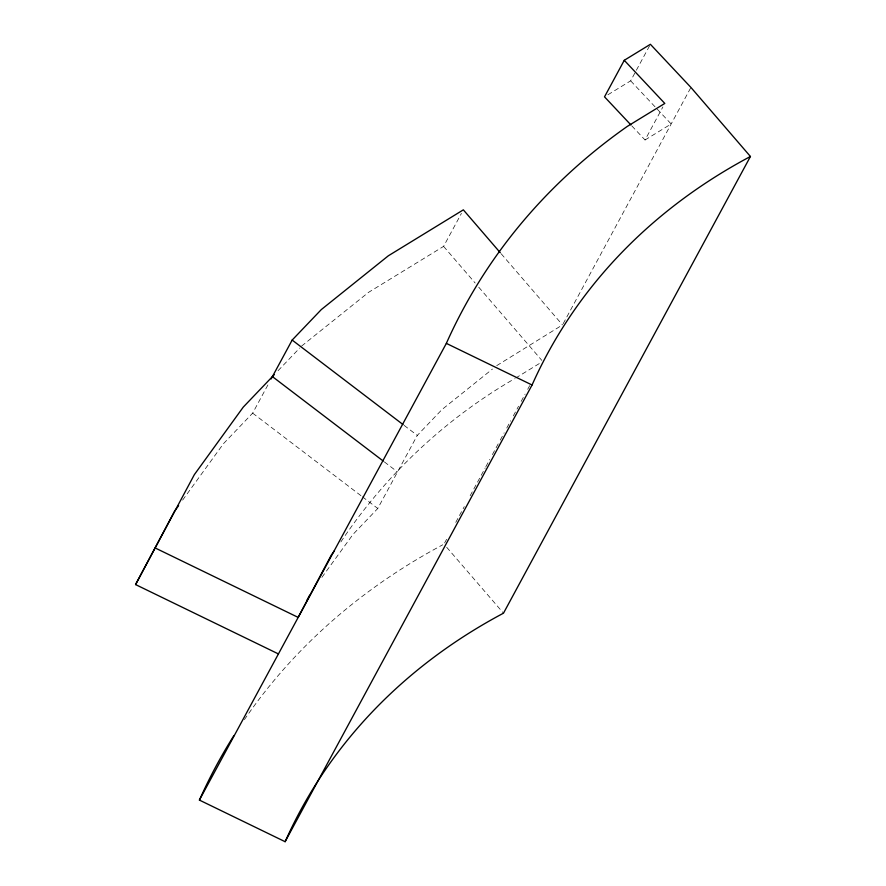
<?xml version="1.0" encoding="UTF-8"?>
<svg xmlns="http://www.w3.org/2000/svg" width="886" height="886" viewBox="0 0 886 886"><rect width="100%" height="100%" fill="white"/><g stroke="black" fill="none" stroke-linecap="round" stroke-linejoin="round"><path stroke-width="0.66" stroke-dasharray="4.43 3.32" d="M182.616 500.114L223.516 443.631L252.654 413.142L268.591 383.671M301.561 346.105L368.576 292.336L443.587 246.386L461.429 213.382M321.906 577.351L353.038 534.358L377.768 508.475L417.284 435.403L442.003 409.531L492.439 369.074M607.918 94.758L630.644 80.836L635.738 71.412M636.37 70.227L649.759 45.474M631.851 125.934L645.041 139.977L662.883 106.973M444.639 542.93L446.599 539.297M455.758 522.363L464.264 506.637M470.156 495.75L485.196 467.919M485.849 466.712L489.77 459.446M492.394 454.607L499.582 441.306M500.247 440.098L504.167 432.833M506.781 427.993L510.713 420.739M513.326 415.899L518.554 406.22M521.178 401.38L525.099 394.115M527.713 389.286L529.673 385.654M563.175 323.711L690.925 87.437M340.866 541.911C385.244 475.261 445.171 418.901 514.478 378.787M278.06 370.702L299.678 348.065M496.725 365.63L561.336 325.638M645.041 139.977L671.167 123.974L630.644 80.836M515.652 378.056L540.405 362.895M404.105 425.369L417.284 435.403M384.358 461.905L397.526 471.939M252.654 413.142L361.311 495.938M362.407 496.769L377.768 508.475M501.21 253.784L562.51 324.918M443.587 246.386L475.14 282.999M478.75 287.186L541.855 360.414M446.688 547.271L503.492 613.178M244.403 719.631A889.921 673.67 28.4 0 1 442.756 544.79"/><path stroke-width="1.33" d="M278.425 653.934L135.569 584.572L174.586 511.189L178.607 505.651M135.569 584.572L194.344 474.652L243.273 407.095L274.295 374.634M306.988 600.221L309.579 595.337M271.138 378.953L292.17 340.069L321.319 309.568L388.334 255.799L463.345 209.849L500.302 252.743M199.405 800.08L446.345 343.38A889.921 673.67 28.4 0 1 627.277 126.421L664.799 103.441L624.265 60.303L650.39 44.3L690.925 87.437L750.431 156.479L503.492 613.178A794.576 601.483 28.4 0 0 285.115 841.7L199.405 800.08A889.921 673.67 28.4 0 1 233.948 735.524M624.265 60.303L604.518 96.84L630.91 124.926M285.115 841.7L532.054 385A794.576 601.483 28.4 0 1 750.431 156.479M334.476 550.727L331.286 555.134L298.172 617.398L155.327 548.035M446.345 343.38L532.054 385M292.17 340.069L403.008 424.538M272.412 376.605L383.261 461.074"/></g></svg>
